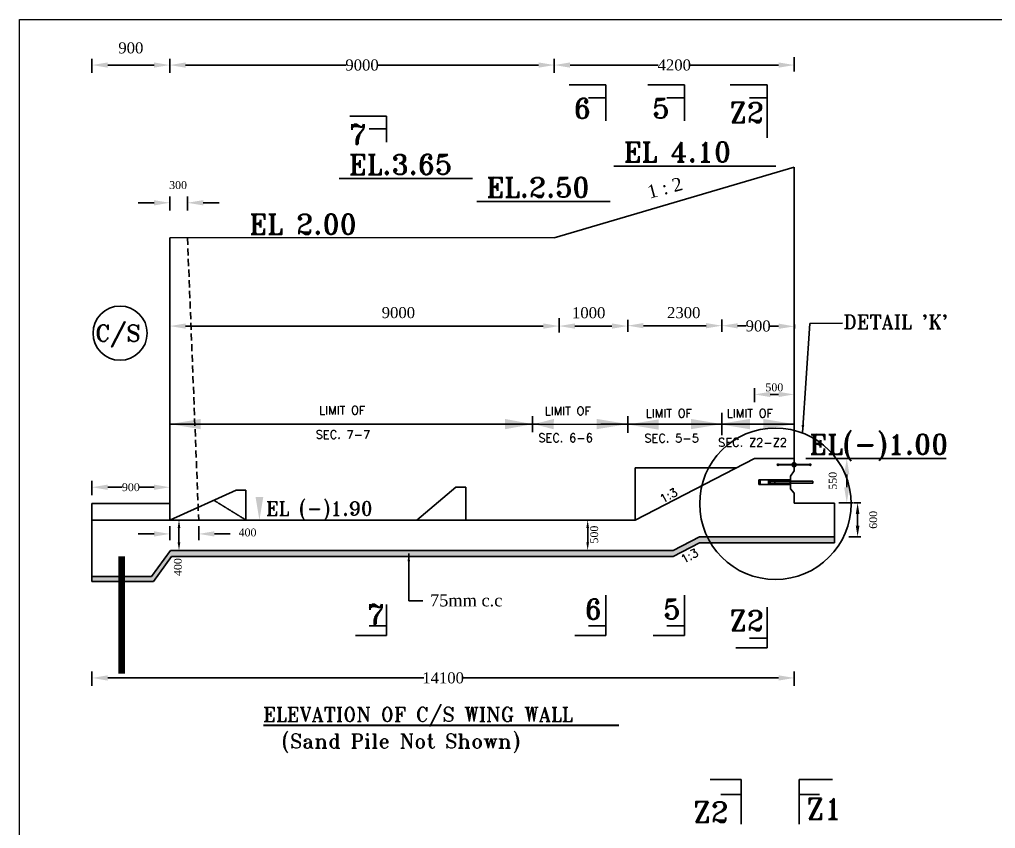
# Model space of a CAD drawing. Extents: x -545075 to 1728153, y -708141 to -305611.
# Drawn here: x 442206 to 473140, y -630827 to -605192 of the extents above; entities that cross this region are included whole.
import ezdxf

# ---------------------------------------------------------------- set-up
doc = ezdxf.new("R2010")
doc.units = 0
doc.header["$MEASUREMENT"] = 0
doc.linetypes.add('DASHED', pattern=[0.75, 0.5, -0.25])
doc.layers.get('0').update_dxf_attribs({"linetype": 'CONTINUOUS'})
doc.layers.get('DEFPOINTS').update_dxf_attribs({"linetype": 'CONTINUOUS'})
for name, color, linetype in [('LINE', 7, 'CONTINUOUS'), ('SLOPEEARTH', 3, 'CONTINUOUS'), ('TEXT', 7, 'CONTINUOUS')]:
    doc.layers.add(name, color=color, linetype=linetype)
doc.layers.add('Other line', color=7, linetype='CONTINUOUS', lineweight=15)
doc.styles.add('BIG', font='ROMANT.SHX')
doc.styles.get("Standard").update_dxf_attribs({"font": 'times.ttf', "height": 250})
doc.dimstyles.new('3', dxfattribs={"dimtxt": 225, "dimasz": 350, "dimexe": 100, "dimexo": 25, "dimgap": 9, "dimtad": 0, "dimdec": 0, "dimzin": 0, "dimdsep": 46, "dimtxsty": 'Standard', "dimcen": 0, "dimclrt": 256, "dimadec": 0, "dimazin": 0, "dimtfac": 1, "dimtdec": 0, "dimtofl": 0, "dimtmove": 2, "dimatfit": 3, "dimfxl": 1, "dimtolj": 1, "dimtzin": 0, "dimarcsym": 0})

# ---------------------------------------------------------------- blocks, each defined once
blk = doc.blocks.new('*D190')
at = {"layer": 'DEFPOINTS', "color": 0, "lineweight": -2}
for p in [(460530, -621053), (460214, -622014), (460499, -622014)]:
    blk.add_point(p, dxfattribs=at)
at = {"layer": 'LINE', "color": 7, "lineweight": -2}
for p, q in [((460464, -621053), (460014, -621053)), ((460214, -621303), (460214, -621764)), ((460464, -622014), (460014, -622014))]:
    blk.add_line(p, q, dxfattribs=at)
for points in [[(460172, -621303), (460256, -621303), (460214, -621053)], [(460172, -621764), (460256, -621764), (460214, -622014)]]:
    blk.add_solid(points, dxfattribs=at)
at = {"layer": 'LINE', "color": 7, "insert": (460422, -621514), "char_height": 250, "attachment_point": 5, "rotation": 90}
blk.add_mtext('\\A1;500', dxfattribs=at)
blk = doc.blocks.new('*D191')
at = {"layer": 'DEFPOINTS', "color": 0, "lineweight": -2}
for p in [(446990, -621053), (447260, -621053), (446990, -622014)]:
    blk.add_point(p, dxfattribs=at)
at = {"layer": 'LINE', "color": 7, "lineweight": -2}
for p, q in [((447010, -621053), (447460, -621053)), ((447260, -621764), (447260, -621303)), ((447010, -622014), (447460, -622014))]:
    blk.add_line(p, q, dxfattribs=at)
for points in [[(447218, -621303), (447302, -621303), (447260, -621053)], [(447218, -621764), (447302, -621764), (447260, -622014)]]:
    blk.add_solid(points, dxfattribs=at)
at = {"layer": 'LINE', "color": 7, "insert": (447226, -622544), "char_height": 250, "attachment_point": 5, "rotation": 90}
blk.add_mtext('\\A1;400', dxfattribs=at)
blk = doc.blocks.new('*D192')
at = {"layer": 'DEFPOINTS', "color": 0, "lineweight": -2}
for p in [(466763, -626057), (444500, -626960), (466763, -626960)]:
    blk.add_point(p, dxfattribs=at)
at = {"layer": 'LINE', "color": 7, "lineweight": -2}
for p, q in [((444500, -626307), (444500, -625857)), ((445000, -626057), (455016, -626057)), ((466263, -626057), (456247, -626057)), ((466763, -626307), (466763, -625857))]:
    blk.add_line(p, q, dxfattribs=at)
for points in [[(445000, -625974), (445000, -626141), (444500, -626057)], [(466263, -625974), (466263, -626141), (466763, -626057)]]:
    blk.add_solid(points, dxfattribs=at)
at = {"layer": 'LINE', "color": 7, "insert": (455631, -626057), "char_height": 250, "attachment_point": 5}
blk.add_mtext('\\A1;{\\H1.4x;14100}', dxfattribs=at)
blk = doc.blocks.new('*D193')
at = {"layer": 'DEFPOINTS', "color": 0, "lineweight": -2}
for p in [(466763, -617072), (465500, -617347), (466763, -617347)]:
    blk.add_point(p, dxfattribs=at)
at = {"layer": 'LINE', "color": 7, "lineweight": -2}
for p, q in [((465500, -617322), (465500, -616872)), ((466000, -617072), (466263, -617072)), ((466763, -617322), (466763, -616872))]:
    blk.add_line(p, q, dxfattribs=at)
for points in [[(466000, -616989), (466000, -617156), (465500, -617072)], [(466263, -616989), (466263, -617156), (466763, -617072)]]:
    blk.add_solid(points, dxfattribs=at)
at = {"layer": 'LINE', "color": 7, "insert": (466131, -616849), "char_height": 250, "attachment_point": 5}
blk.add_mtext('\\A1;500', dxfattribs=at)
blk = doc.blocks.new('*D194')
at = {"layer": 'DEFPOINTS', "color": 0, "lineweight": -2}
for p in [(461482, -614706), (464468, -614894), (464468, -614894)]:
    blk.add_point(p, dxfattribs=at)
at = {"layer": 'LINE', "color": 7, "lineweight": -2}
for p, q in [((461482, -614711), (461482, -615094)), ((461982, -614894), (463968, -614894)), ((464468, -614894), (464468, -614694))]:
    blk.add_line(p, q, dxfattribs=at)
for points in [[(461982, -614811), (461982, -614977), (461482, -614894)], [(463968, -614811), (463968, -614977), (464468, -614894)]]:
    blk.add_solid(points, dxfattribs=at)
at = {"layer": 'LINE', "color": 7, "insert": (463259, -614483), "char_height": 250, "attachment_point": 5}
blk.add_mtext('\\A1;{\\H1.4x;2300}', dxfattribs=at)
blk = doc.blocks.new('*D195')
at = {"layer": 'DEFPOINTS', "color": 0, "lineweight": -2}
for p in [(468098, -619107), (468037, -620513), (468426, -620513)]:
    blk.add_point(p, dxfattribs=at)
at = {"layer": 'LINE', "color": 7, "lineweight": -2}
for p, q in [((468176, -619107), (468626, -619107)), ((468426, -619607), (468426, -620013)), ((468176, -620513), (468626, -620513))]:
    blk.add_line(p, q, dxfattribs=at)
for points in [[(468343, -619607), (468510, -619607), (468426, -619107)], [(468343, -620013), (468510, -620013), (468426, -620513)]]:
    blk.add_solid(points, dxfattribs=at)
at = {"layer": 'LINE', "color": 7, "insert": (467983, -619810), "char_height": 250, "attachment_point": 5, "rotation": 90}
blk.add_mtext('\\A1;550', dxfattribs=at)
blk = doc.blocks.new('*D196')
at = {"layer": 'DEFPOINTS', "color": 0, "lineweight": -2}
for p in [(447529, -610999), (446969, -611670), (447529, -611670)]:
    blk.add_point(p, dxfattribs=at)
at = {"layer": 'LINE', "color": 7, "lineweight": -2}
for p, q in [((446969, -611249), (446969, -610799)), ((447529, -611249), (447529, -610799)), ((446469, -610999), (445969, -610999)), ((448029, -610999), (448529, -610999))]:
    blk.add_line(p, q, dxfattribs=at)
for points in [[(446469, -610916), (446469, -611083), (446969, -610999)], [(448029, -610916), (448029, -611083), (447529, -610999)]]:
    blk.add_solid(points, dxfattribs=at)
at = {"layer": 'LINE', "color": 7, "insert": (447231, -610440), "char_height": 250, "attachment_point": 5}
blk.add_mtext('\\A1;300', dxfattribs=at)
blk = doc.blocks.new('*D197')
at = {"layer": 'DEFPOINTS', "color": 0, "lineweight": -2}
for p in [(446969, -606435), (446969, -606635), (459156, -612106)]:
    blk.add_point(p, dxfattribs=at)
at = {"layer": 'LINE', "color": 7, "lineweight": -2}
for p, q in [((446969, -606440), (446969, -606835)), ((459156, -606885), (459156, -606435)), ((447469, -606635), (452556, -606635)), ((458656, -606635), (453569, -606635))]:
    blk.add_line(p, q, dxfattribs=at)
for points in [[(447469, -606552), (447469, -606718), (446969, -606635)], [(458656, -606552), (458656, -606718), (459156, -606635)]]:
    blk.add_solid(points, dxfattribs=at)
at = {"layer": 'LINE', "color": 7, "insert": (453062, -606635), "char_height": 250, "attachment_point": 5}
blk.add_mtext('\\A1;{\\H1.4x;9000}', dxfattribs=at)
blk = doc.blocks.new('*D198')
at = {"layer": 'DEFPOINTS', "color": 0, "lineweight": -2}
for p in [(444500, -606635), (444500, -607031), (446969, -607097)]:
    blk.add_point(p, dxfattribs=at)
at = {"layer": 'LINE', "color": 7, "lineweight": -2}
for p, q in [((444500, -606885), (444500, -606435)), ((446969, -606885), (446969, -606435)), ((446469, -606635), (445000, -606635))]:
    blk.add_line(p, q, dxfattribs=at)
for points in [[(445000, -606552), (445000, -606718), (444500, -606635)], [(446469, -606552), (446469, -606718), (446969, -606635)]]:
    blk.add_solid(points, dxfattribs=at)
at = {"layer": 'LINE', "color": 7, "insert": (445734, -606093), "char_height": 250, "attachment_point": 5}
blk.add_mtext('\\A1;{\\H1.4x;900}', dxfattribs=at)
blk = doc.blocks.new('*D199')
at = {"layer": 'DEFPOINTS', "color": 0, "lineweight": -2}
for p in [(466763, -606355), (459156, -606635), (459156, -606635)]:
    blk.add_point(p, dxfattribs=at)
at = {"layer": 'LINE', "color": 7, "lineweight": -2}
for p, q in [((459156, -606635), (459156, -606435)), ((466763, -606385), (466763, -606835)), ((459656, -606635), (462447, -606635)), ((466263, -606635), (463472, -606635))]:
    blk.add_line(p, q, dxfattribs=at)
for points in [[(459656, -606552), (459656, -606718), (459156, -606635)], [(466263, -606552), (466263, -606718), (466763, -606635)]]:
    blk.add_solid(points, dxfattribs=at)
at = {"layer": 'LINE', "color": 7, "insert": (462959, -606635), "char_height": 250, "attachment_point": 5}
blk.add_mtext('\\A1;{\\H1.4x;4200}', dxfattribs=at)
blk = doc.blocks.new('*D200')
at = {"layer": 'DEFPOINTS', "color": 0, "lineweight": -2}
for p in [(446969, -621053), (447885, -621053), (447885, -621493)]:
    blk.add_point(p, dxfattribs=at)
at = {"layer": 'LINE', "color": 7, "lineweight": -2}
for p, q in [((446969, -621243), (446969, -621693)), ((447885, -621243), (447885, -621693)), ((446469, -621493), (445969, -621493)), ((448385, -621493), (448885, -621493))]:
    blk.add_line(p, q, dxfattribs=at)
for points in [[(446469, -621409), (446469, -621576), (446969, -621493)], [(448385, -621409), (448385, -621576), (447885, -621493)]]:
    blk.add_solid(points, dxfattribs=at)
at = {"layer": 'LINE', "color": 7, "insert": (449433, -621448), "char_height": 250, "attachment_point": 5}
blk.add_mtext('\\A1;400', dxfattribs=at)
blk = doc.blocks.new('*D318')
at = {"layer": 'DEFPOINTS', "color": 0, "lineweight": -2}
for p in [(459308, -610680), (446969, -614784), (459308, -614906)]:
    blk.add_point(p, dxfattribs=at)
at = {"layer": 'LINE', "color": 7, "lineweight": -2}
for p, q in [((459308, -614656), (459308, -615106)), ((446969, -614789), (446969, -615106)), ((447469, -614906), (458808, -614906))]:
    blk.add_line(p, q, dxfattribs=at)
for points in [[(447469, -614823), (447469, -614990), (446969, -614906)], [(458808, -614823), (458808, -614990), (459308, -614906)]]:
    blk.add_solid(points, dxfattribs=at)
at = {"layer": 'LINE', "color": 7, "insert": (454214, -614482), "char_height": 250, "attachment_point": 5}
blk.add_mtext('\\A1;{\\H1.4x;9000}', dxfattribs=at)
blk = doc.blocks.new('*D72')
at = {"layer": 'DEFPOINTS', "color": 0, "lineweight": -2}
for p in [(459308, -614721), (461482, -614906), (461482, -614906)]:
    blk.add_point(p, dxfattribs=at)
at = {"layer": 'LINE', "color": 7, "lineweight": -2}
for p, q in [((459308, -614726), (459308, -615106)), ((459808, -614906), (460982, -614906)), ((461482, -614906), (461482, -614706))]:
    blk.add_line(p, q, dxfattribs=at)
for points in [[(459808, -614823), (459808, -614990), (459308, -614906)], [(460982, -614823), (460982, -614990), (461482, -614906)]]:
    blk.add_solid(points, dxfattribs=at)
at = {"layer": 'LINE', "color": 7, "insert": (460246, -614487), "char_height": 250, "attachment_point": 5}
blk.add_mtext('\\A1;{\\H1.4x;10\\fTimes New Roman|b0|i0|c186|p18;00}', dxfattribs=at)
blk = doc.blocks.new('*D74')
at = {"layer": 'DEFPOINTS', "color": 0, "lineweight": -2}
for p in [(464468, -614894), (464469, -614826), (466766, -614848)]:
    blk.add_point(p, dxfattribs=at)
at = {"layer": 'LINE', "color": 7, "lineweight": -2}
for p, q in [((464468, -614831), (464466, -615094)), ((464968, -614899), (465239, -614902)), ((466265, -614912), (465994, -614909)), ((466766, -614853), (466763, -615117))]:
    blk.add_line(p, q, dxfattribs=at)
for points in [[(464969, -614816), (464967, -614982), (464468, -614894)], [(466266, -614828), (466264, -614995), (466765, -614917)]]:
    blk.add_solid(points, dxfattribs=at)
at = {"layer": 'LINE', "color": 7, "insert": (465617, -614905), "char_height": 250, "attachment_point": 5, "rotation": 359.4387}
blk.add_mtext('\\A1;{\\H1.4x;900}', dxfattribs=at)
blk = doc.blocks.new('*D668')
at = {"layer": 'DEFPOINTS', "color": 0, "linetype": 'ByBlock', "lineweight": -2}
for p in [(468626, -620513), (468469, -621581), (468770, -621581)]:
    blk.add_point(p, dxfattribs=at)
at = {"layer": 'LINE', "color": 0, "linetype": 'ByBlock', "lineweight": -2}
for p, q in [((468651, -620513), (468870, -620513)), ((468770, -620863), (468770, -621231)), ((468494, -621581), (468870, -621581))]:
    blk.add_line(p, q, dxfattribs=at)
for points in [[(468712, -620863), (468828, -620863), (468770, -620513)], [(468712, -621231), (468828, -621231), (468770, -621581)]]:
    blk.add_solid(points, dxfattribs=at)
at = {"layer": 'LINE', "linetype": 'ByBlock', "lineweight": -2, "insert": (469265, -621047), "char_height": 250, "attachment_point": 5, "rotation": 90}
blk.add_mtext('\\A1;600', dxfattribs=at)
blk = doc.blocks.new('*D880')
at = {"layer": 'DEFPOINTS', "color": 0, "lineweight": -2}
for p in [(446969, -620014), (444500, -620528), (446969, -620375)]:
    blk.add_point(p, dxfattribs=at)
at = {"layer": 'LINE', "color": 7, "lineweight": -2}
for p, q in [((444500, -620264), (444500, -619814)), ((446969, -620264), (446969, -619814)), ((445000, -620014), (445462, -620014)), ((446469, -620014), (446006, -620014))]:
    blk.add_line(p, q, dxfattribs=at)
for points in [[(445000, -619931), (445000, -620098), (444500, -620014)], [(446469, -619931), (446469, -620098), (446969, -620014)]]:
    blk.add_solid(points, dxfattribs=at)
at = {"layer": 'LINE', "color": 7, "insert": (445734, -620014), "char_height": 250, "attachment_point": 5}
blk.add_mtext('\\A1;900', dxfattribs=at)

msp = doc.modelspace()

# ---------------------------------------------------------------- hatches: boundary and pattern name
at = {"layer": 'LINE'}
h = msp.add_hatch(dxfattribs=at)
h.set_pattern_fill('DOTS', color=0, scale=147.41052, style=0)
h.set_pattern_definition([(180, (751492.699, -416950.801), (-4.60657876, 9.21315753), [0, -9.21315753])])
h.paths.add_polyline_path([(465941.014, -619809.893), (466142.521, -619809.893), (466142.521, -619825.574), (466001.576, -619825.574), (466001.576, -619887.142), (466142.521, -619887.142), (466142.521, -619903.08), (465941.014, -619903.08)])
at = {"layer": 'Other line'}
h = msp.add_hatch(dxfattribs=at)
h.set_pattern_fill('AR-CONC', color=0, scale=60, style=0)
h.set_pattern_definition([(50, (0, 0), (430.35611, -37.65128), [45, -495]), (355, (0, 0), (-83.2508, 451.31528), [36, -396]), (100.4514, (35.86, -3.14), (347.10563, 413.66373), [38.24411, -420.68527]), (46.1842, (0, 120), (640.34463, -99.3114), [67.5, -742.5]), (96.6356, (53.36, 111.7), (560.7976, 584.4707), [57.3662, -631.0278]), (351.1842, (0, 120), (560.79717, 584.47116), [54, -594]), (21, (60, 90), (358.14423, -241.57133), [45, -495]), (326, (60, 90), (145.9892, 435.09003), [36, -396]), (71.4514, (89.85, 69.87), (504.13358, 193.5183), [38.24411, -420.68527]), (37.5, (0, 0), (7.295913, 199.736312), [0, -391.2, 0, -402, 0, -397.5]), (7.5, (0, 0), (157.84172, 236.64703), [0, -229.2, 0, -382.2, 0, -151.5]), (327.5, (-133.8, 0), (320.293462, -13.532923), [0, -150, 0, -468, 0, -621]), (317.5, (-193.8, 0), (349.9117, 60.06299), [0, -195, 0, -310.8, 0, -441])])
h.paths.add_polyline_path([(462919.969, -622208.425), (463761.019, -621775.37), (464108.517, -621775.37, -0.022995067), (464003.518, -621581.254), (463761.136, -621581.254), (462919.969, -622014.37), (446989.517, -622014.37), (446388.34, -622838.425), (445443.34, -622838.425), (445443.34, -622995.925), (446453.578, -622995.925), (447018.34, -622208.425)])
h.paths.add_polyline_path([(445443.34, -622995.925), (445443.34, -622838.425), (444499.861, -622838.425), (444499.861, -622995.925)])
h.paths.add_polyline_path([(468042.549, -621775.37), (468042.549, -621581.254), (464003.518, -621581.254, 0.022995067), (464108.517, -621775.37)])

# ---------------------------------------------------------------- linework, layer by layer
at = {"color": 0}
for p, q in [((466762.861, -609872.053), (466762.861, -619107.093)), ((446968.838, -612106.099), (446968.838, -621053.425)), ((444499.861, -620528.425), (444499.861, -622995.925)), ((444499.861, -620528.425), (444499.861, -621053.425)), ((446968.838, -620528.425), (444499.861, -620528.425)), ((461719.861, -621053.425), (444499.861, -621053.425)), ((446989.517, -622014.37), (446388.34, -622838.425)), ((447018.34, -622208.425), (446453.578, -622995.925)), ((446388.34, -622838.425), (444498.34, -622838.425)), ((446453.578, -622995.925), (444498.34, -622995.925))]:
    msp.add_line(p, q, dxfattribs=at)
at = {"color": 0, "linetype": 'DASHED'}
msp.add_line((449383.838, -621053.425), (448363.512, -620425.821), dxfattribs=at)
at = {"color": 7, "linetype": 'ByBlock', "lineweight": 20}
msp.add_lwpolyline([(442205.502, -656086.609), (442205.502, -605191.962), (514177.731, -605191.962), (514177.731, -656086.609), (442205.502, -656086.609)], close=True, dxfattribs=at)
at = {"color": 0, "const_width": 210}
msp.add_lwpolyline([(445443.34, -622208.425), (445443.34, -625916.632)], dxfattribs=at)
at = {"layer": 'LINE', "color": 0}
for p, q in [((460792.774, -607265.501), (459627.974, -607265.501)), ((460792.774, -607265.501), (460792.774, -608402.302)), ((463280.434, -607265.501), (462115.634, -607265.501)), ((463280.434, -607265.501), (463280.434, -608402.302)), ((465899.462, -607265.501), (464734.662, -607265.501)), ((465899.462, -607265.501), (465899.462, -608940.302)), ((460792.774, -607671.501), (460235.574, -607671.501)), ((463280.434, -607671.501), (462723.234, -607671.501)), ((465899.462, -607671.501), (465342.262, -607671.501)), ((453840.359, -608253.819), (452675.559, -608253.819)), ((453840.359, -608253.819), (453840.359, -609077.019)), ((453840.359, -608659.819), (453283.159, -608659.819)), ((459156, -612106.099), (466762.861, -609872.053)), ((466180.181, -609834.053), (461047.781, -609834.053)), ((466762.861, -609872.053), (466762.861, -612118.665)), ((456564.842, -610230), (452338.266, -610230)), ((460922.161, -610954.859), (456695.585, -610954.859)), ((458469.148, -617760.644), (458469.148, -618267.444)), ((461482.351, -617760.217), (461482.351, -618292.217)), ((461482.724, -617760.138), (461482.724, -618292.138)), ((466757.809, -617760.296), (466757.809, -618292.296)), ((466758.182, -617760.217), (466758.182, -618292.217)), ((446949.861, -618012.076), (458671.383, -618012.217)), ((446968.838, -617964.301), (446968.838, -618591.501)), ((461482.351, -617785.417), (461482.351, -618292.217)), ((461482.724, -617785.338), (461482.724, -618292.138)), ((466757.809, -617785.496), (466757.809, -618292.296)), ((466758.182, -617785.417), (466758.182, -618292.217)), ((466758.182, -618080.109), (466758.182, -618544.091)), ((461719.861, -621053.409), (465499.861, -619107.093)), ((465499.861, -619107.093), (466762.861, -619107.093)), ((467126.861, -619107.093), (471581.661, -619107.093)), ((461719.861, -621053.425), (461720.902, -619398.399)), ((465936.992, -619778.931), (465637.223, -619778.931)), ((465637.223, -619778.931), (465637.223, -619925.149)), ((465637.223, -619925.149), (465936.992, -619925.149)), ((465680.756, -619778.931), (465680.756, -619925.149)), ((465936.992, -619778.931), (466634.574, -619778.931)), ((465936.992, -619925.149), (466634.574, -619925.149)), ((466634.574, -619778.931), (466634.574, -619925.149)), ((446968.838, -621053.425), (449068.838, -620108.425)), ((449383.838, -620108.425), (449068.838, -620108.425)), ((449383.838, -620108.425), (449383.838, -621053.425)), ((456034.46, -620007.332), (454797.464, -621053.425)), ((456349.46, -620007.332), (456034.46, -620007.332)), ((456349.46, -621053.425), (456349.46, -620007.332)), ((462919.969, -622014.37), (463761.136, -621581.254)), ((462919.969, -622208.425), (463761.019, -621775.37)), ((446989.517, -622014.37), (462920, -622014.37)), ((447018.34, -622208.425), (462920, -622208.425)), ((460792.774, -623430.302), (460792.774, -624716.101)), ((463280.434, -623430.302), (463280.434, -624716.101)), ((453840.359, -623724.901), (453840.359, -624716.101)), ((465899.462, -623817.483), (465899.462, -625103.282)), ((453840.359, -624410.901), (453285.959, -624410.901)), ((460792.774, -624410.901), (460238.374, -624410.901)), ((463280.434, -624410.901), (462726.034, -624410.901)), ((453840.359, -624716.101), (452851.959, -624716.101)), ((460792.774, -624716.101), (459804.374, -624716.101)), ((463280.434, -624716.101), (462292.034, -624716.101)), ((465899.462, -624798.082), (465345.062, -624798.082)), ((465899.462, -625103.282), (464911.062, -625103.282))]:
    msp.add_line(p, q, dxfattribs=at)
at = {"layer": 'LINE', "color": 0, "linetype": 'DASHED', "ltscale": 450}
msp.add_line((447529.268, -612106.099), (447884.638, -621053.425), dxfattribs=at)
at = {"layer": 'LINE'}
for p, q in [((459156, -612106.099), (459156, -612106.099)), ((464465.182, -618368.588), (464465.182, -617656.667)), ((458469.148, -618014.044), (461482.724, -618026.138)), ((460631.382, -618012.076), (465329.387, -618012.217)), ((463070.105, -618012.267), (466762.861, -618012.408)), ((466762.861, -620513.316), (468042.549, -620513.316)), ((468042.549, -620513.316), (468042.549, -621581.254)), ((468042.549, -621775.37), (463761.019, -621775.37)), ((468042.549, -621581.254), (463761.136, -621581.254)), ((468042.549, -621581.254), (468042.549, -621775.37)), ((465075.64, -630686.18), (465075.64, -629278.053)), ((465075.64, -630686.18), (465075.64, -629278.053)), ((466922.17, -630686.18), (466922.17, -629278.053)), ((466922.17, -630686.18), (466922.17, -629278.053)), ((465075.64, -629750.901), (464439.525, -629750.901)), ((467558.286, -629750.901), (466922.17, -629750.901))]:
    msp.add_line(p, q, dxfattribs=at)
at = {"layer": 'LINE', "color": 0, "linetype": 'ByBlock', "lineweight": -2}
for p, q in [((461720.902, -619398.399), (464937.853, -619398.399)), ((465075.64, -629278.053), (464099.842, -629278.053)), ((466922.17, -629278.053), (467972.842, -629278.053))]:
    msp.add_line(p, q, dxfattribs=at)
at = {"layer": 'LINE', "color": 0}
for points, const_width in [([(466222.105, -619300.76, 1), (466268.589, -619300.76, 1)], 46.484), ([(466711.973, -619300.76, 1), (466800.293, -619300.76, 1)], 88.32), ([(467243.677, -619300.76, 1), (467290.162, -619300.76, 1)], 46.484)]:
    msp.add_lwpolyline(points, format="xyb", close=True, dxfattribs=dict(at, const_width=const_width))
for points, const_width in [([(466272.44, -619301.528), (466755.877, -619301.528), (467239.315, -619301.528)], 59.5), ([(449930.621, -627557.362), (461207.11, -627557.362)], 56)]:
    msp.add_lwpolyline(points, dxfattribs=dict(at, const_width=const_width))
msp.add_lwpolyline([(466762.861, -619107.093), (466762.861, -619497.198), (466637.737, -619668.089), (466637.737, -620064.167), (466762.861, -620201.541), (466762.861, -620513.316)], dxfattribs=at)
for points in [[(465941.014, -619903.08), (466142.521, -619903.08), (466142.521, -619809.893), (465941.014, -619809.893)], [(467349.758, -619825.574), (466001.576, -619825.574), (466001.576, -619887.142), (467349.758, -619887.142)]]:
    msp.add_lwpolyline(points, close=True, dxfattribs=at)
msp.add_circle((445392.594, -615131.77), 857.907, dxfattribs=at)
at = {"layer": 'LINE'}
msp.add_circle((466165.303, -620537.376), 2400.624, dxfattribs=at)
at = {"layer": 'LINE', "color": 0}
for points in [[(447948.838, -617848.743), (447948.838, -618175.409), (446968.838, -618012.076)], [(457597, -617848.876), (457597, -618175.542), (458469.148, -618014.044)], [(459144, -617849.595), (459134, -618176.261), (458506.187, -618012.215)], [(460502.724, -617848.805), (460502.724, -618175.471), (461482.724, -618012.138)], [(462461.944, -617862.733), (462461.944, -618189.399), (461481.944, -618026.066)], [(463485.889, -617848.858), (463485.889, -618175.524), (464465.889, -618012.191)], [(465355.162, -617848.905), (465355.162, -618175.572), (464375.162, -618012.238)], [(465777.809, -617849.074), (465777.809, -618175.741), (466757.809, -618012.408)]]:
    msp.add_solid(points, dxfattribs=at)
at = {"layer": 'Other line', "color": 0}
msp.add_line((459156, -612106.099), (446968.838, -612106.099), dxfattribs=at)
at = {"layer": 'SLOPEEARTH', "color": 0}
msp.add_solid([(449686.69, -620318.425), (449931.69, -620318.425), (449809.19, -621053.425)], dxfattribs=at)

# ---------------------------------------------------------------- texts
at = {"layer": 'LINE', "color": 0}
msp.add_text('1 : 2', height=420, rotation=14.9085196, dxfattribs=at).set_placement((462168.638, -610872.588))
at = {"layer": 'LINE', "color": 0, "style": 'BIG'}
for s, height, p in [("DETAIL 'K'", 448, (468319.845, -614995.532)), ('C/S', 525, (444605.568, -615393.661)), ('LIMIT OF ', 265.2, (451700.353, -617707.533)), ('LIMIT OF ', 265.2, (458850.286, -617726.231)), ('LIMIT OF ', 265.2, (462054.834, -617801.378)), ('LIMIT OF ', 265.2, (464622.415, -617801.378)), (' SEC. 7-7', 265.2, (451411.857, -618476.133)), (' SEC. 6-6', 265.2, (458467.969, -618580.888)), (' SEC. 5-5', 265.2, (461828.237, -618591.97)), (' SEC. Z2-Z2', 265.2, (464168.282, -618725.821)), ('ELEVATION OF C/S WING WALL', 448, (449926.784, -627436.451)), (' (Sand Pile Not Shown)  ', 448, (450203.085, -628281.09))]:
    msp.add_text(s, height=height, dxfattribs=at).set_placement(p)
for p in [(462589.894, -620525.31), (463252.894, -622441.735)]:
    msp.add_text('1:3', height=265.2, rotation=28.2853599, dxfattribs=at).set_placement(p)
at = {"layer": 'LINE', "color": 0}
msp.add_text('75mm c.c', height=385, dxfattribs=at).set_placement((455215.989, -623790.288))
at = {"layer": 'LINE', "style": 'BIG'}
for s, p in [('Z2', (463560.859, -630630.848)), ('Z1', (467153.275, -630531.053))]:
    msp.add_text(s, height=650, dxfattribs=at).set_placement(p)
at = {"layer": 'TEXT', "color": 0, "style": 'BIG'}
for s, height, p in [('6', 630, (459776.493, -608322.053)), ('5', 630, (462264.153, -608322.053)), ('Z2', 630, (464717.742, -608450.12)), ('7', 630, (452658.796, -609137.776)), ('EL 4.10', 630, (461355.662, -609704.709)), ('EL.3.65', 630, (452646.147, -610100.655)), ('EL.2.50', 630, (457003.466, -610825.514)), ('EL 2.00', 630, (449489.191, -611994.423)), ('EL(-)1.00', 630, (467239.088, -618967.398)), ('EL (-)1.90', 441, (450016.653, -620910.205)), ('6', 630, (460124.493, -624193.053)), ('5', 630, (462612.153, -624193.053)), ('7', 630, (453228.147, -624353.179)), ('Z2', 630, (464717.742, -624549.101))]:
    msp.add_text(s, height=height, dxfattribs=at).set_placement(p)

# ---------------------------------------------------------------- dimensions: what is measured, and where the dimension line sits
at = {"layer": 'LINE', "color": 0}
for base, p1, p2, text, picture, middle in [((444499.861, -606635.005), (446968.838, -607097.232), (444499.861, -607031.2), '{\\H1.4x;900}', '*D198', (445734.349, -606093.406)), ((447529.268, -610999.189), (446968.838, -611669.541), (447529.268, -611669.541), '300', '*D196', (447231.338, -610440.327)), ((459308, -614906.335), (446968.838, -614783.603), (459308, -610680.099), '{\\H1.4x;9000}', '*D318', (454213.587, -614482.288)), ((461482.351, -614906.335), (459308, -614721.228), (461482.351, -614906.335), '{\\H1.4x;10\\fTimes New Roman|b0|i0|c186|p18;00}', '*D72', (460246, -614487.153)), ((464467.851, -614893.898), (461482.351, -614706.335), (464467.851, -614893.898), '{\\H1.4x;2300}', '*D194', (463259.226, -614483.171)), ((466762.861, -617072.47), (465499.861, -617347.263), (466762.861, -617347.263), '500', '*D193', (466131.361, -616849)), ((447884.638, -621492.632), (446968.838, -621053.425), (447884.638, -621053.425), '400', '*D200', (449433.038, -621447.832))]:
    dim = msp.add_linear_dim(base=base, p1=p1, p2=p2, text=text, dimstyle='3', override={"dimtxt": 500, "dimasz": 500, "dimexe": 200, "dimexo": 5, "dimdle": 250, "dimclrd": 7, "dimclre": 7, "dimclrt": 7, "dimfxl": 250, "dimfxlon": 1}, dxfattribs=at)
    dim.commit()
    dim.dimension.update_dxf_attribs({"geometry": picture, "text_midpoint": middle, "dimtype": 160})
for base, p1, p2, text, picture, middle in [((446968.838, -606635.005), (459156, -612106.099), (446968.838, -606435.005), '{\\H1.4x;9000}', '*D197', (453062.419, -606635.005)), ((459156, -606635.005), (466762.861, -606355.005), (459156, -606635.005), '{\\H1.4x;4200}', '*D199', (462959.431, -606635.005)), ((446968.838, -620014.283), (444499.861, -620528.425), (446968.838, -620375.411), '900', '*D880', (445734.349, -620014.283)), ((466762.861, -626057.481), (444499.861, -626960.31), (466762.861, -626960.31), '{\\H1.4x;14100}', '*D192', (455631.361, -626057.481))]:
    dim = msp.add_linear_dim(base=base, p1=p1, p2=p2, text=text, dimstyle='3', override={"dimtxt": 500, "dimasz": 500, "dimexe": 200, "dimexo": 5, "dimdle": 250, "dimclrd": 7, "dimclre": 7, "dimclrt": 7, "dimfxl": 250, "dimfxlon": 1}, dxfattribs=at)
    dim.commit()
    dim.dimension.update_dxf_attribs({"geometry": picture, "text_midpoint": middle})
dim = msp.add_aligned_dim(p1=(466765.905, -614848.397), p2=(464468.518, -614825.888), distance=68.301, text='{\\H1.4x;900}', dimstyle='3', override={"dimtxt": 500, "dimasz": 500, "dimexe": 200, "dimexo": 5, "dimdle": 250, "dimclrd": 7, "dimclre": 7, "dimclrt": 7, "dimfxl": 250, "dimfxlon": 1}, dxfattribs=at)
dim.commit()
dim.dimension.update_dxf_attribs({"geometry": '*D74', "text_midpoint": (465616.542, -614905.441)})
for base, p1, p2, text, override, picture, middle in [((468426.387, -620513.316), (468098.142, -619107.093), (468036.661, -620513.316), '550', {"dimtxt": 500, "dimasz": 500, "dimexe": 200, "dimexo": 5, "dimdle": 250, "dimclrd": 7, "dimclre": 7, "dimclrt": 7, "dimfxl": 250, "dimfxlon": 1}, '*D195', (467983.462, -619810.205)), ((447259.934, -621053.425), (446989.517, -622014.37), (446989.517, -621053.425), '400', {"dimtxt": 500, "dimasz": 250, "dimexe": 200, "dimexo": 5, "dimdle": 250, "dimclrd": 7, "dimclre": 7, "dimclrt": 7, "dimfxl": 250, "dimfxlon": 1}, '*D191', (447225.842, -622544.332)), ((460214, -622014.37), (460529.945, -621053.425), (460499.399, -622014.37), '500', {"dimtxt": 500, "dimasz": 250, "dimexe": 200, "dimexo": 5, "dimdle": 250, "dimclrd": 7, "dimclre": 7, "dimclrt": 7, "dimfxl": 250, "dimfxlon": 1}, '*D190', (460421.982, -621514.332))]:
    dim = msp.add_linear_dim(base=base, p1=p1, p2=p2, angle=90, text=text, dimstyle='3', override=override, dxfattribs=at)
    dim.commit()
    dim.dimension.update_dxf_attribs({"geometry": picture, "text_midpoint": middle, "dimtype": 160})
at = {"layer": 'LINE', "color": 0, "linetype": 'ByBlock', "lineweight": -2}
dim = msp.add_linear_dim(base=(468770, -621581.254), p1=(468626.387, -620513.316), p2=(468468.774, -621581.254), angle=90, text='600', dimstyle='3', dxfattribs=at)
dim.commit()
dim.dimension.update_dxf_attribs({"geometry": '*D668', "text_midpoint": (469264.989, -621047.285)})

# ---------------------------------------------------------------- leaders
at = {"layer": 'LINE', "color": 0}
for points in [[(467020.96, -618294.42), (467259.483, -614828.681), (468288.125, -614811.423)], [(454544.134, -622114.332), (454544.134, -623617.549), (454985.286, -623617.549)]]:
    msp.add_leader(points, dimstyle='3', override={"dimasz": 250, "dimclrd": 0}, dxfattribs=at)

doc.saveas('drawing.dxf')
